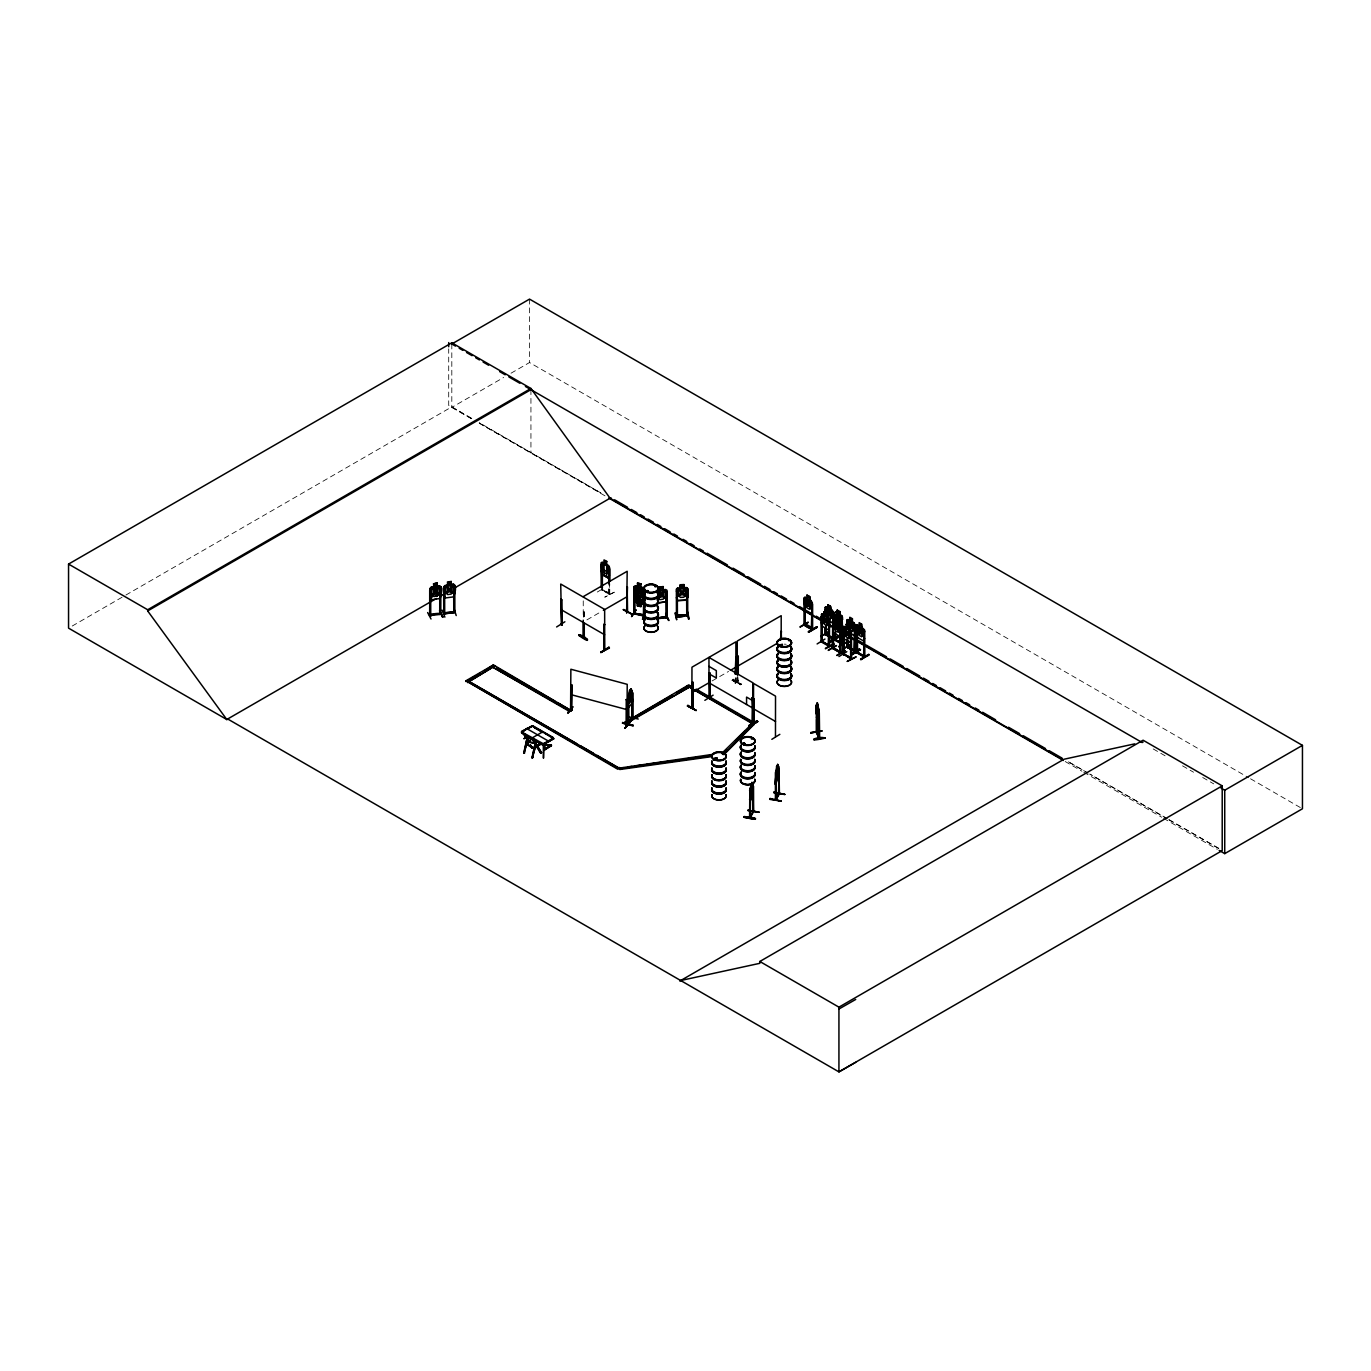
<?xml version="1.0" encoding="UTF-8"?>
<svg xmlns="http://www.w3.org/2000/svg" width="1371" height="1371" viewBox="0 0 1371 1371"><rect width="100%" height="100%" fill="white"/><g stroke="black" fill="none" stroke-linecap="round" stroke-linejoin="round"><path stroke-width="0.75" stroke-dasharray="5 3.75" d="M733.057 679.588L741.454 684.318L732.714 679.827L741.385 684.266L733.159 679.073M601.955 589.239L602.366 589.993M608.604 593.026L602.16 589.581M735.61 682.278L735.182 682.981M738.352 680.667L737.17 680.89L738.369 680.839M735.97 681.644L735.062 683.101M736.124 682.861L735.439 676.177M737.307 681.747L737.255 676.828M737.992 680.462L737.461 682.038L738.284 676.554M738.284 681.661L737.547 676.983M597.293 592.032L602.212 589.153M608.621 593.249L609.838 593.317L602.452 589.41M614.225 592.221C606.102 596.042 597.67 601.184 614.225 592.203M583.995 611.62L583.995 617.721M731.977 680.29L740.717 684.746L732.422 680.016M735.147 683.049L735.884 677.617M737.255 681.815L737.992 676.4M72.252 626.016L124.058 596.094M125.909 595.031L451.813 406.861L472.052 418.549M451.813 343.984L451.813 407.393L503.637 377.488M511.023 373.203L529.532 362.527L1248.69 777.734M586.908 619.881L601.561 611.432M712.08 680.941L728.567 671.43M735.61 683.204L735.147 676.006M601.526 589.547L609.735 594.191M608.895 592.82L609.529 594.448L609.444 583.823M732.045 680.153L740.34 684.883M609.152 593.797L608.707 583.395M609.444 594.397L601.338 589.856M471.778 418.703L448.711 405.439L448.711 348.851M479.165 422.954L600.841 492.926L479.422 422.799M1087.94 773.038L1067.666 761.368L1087.889 773.055M1167.218 818.624L1089.791 774.084L1167.012 818.744M1169.052 819.669L1218.836 848.306M1250.558 778.797L1302.45 808.77M1153.2 748.926L1166.035 756.329M1182.539 765.858L1193.558 772.216M1202.727 777.511L1213.729 783.869M1168.846 819.789L1218.528 848.478M451.813 407.393L472.052 419.08M479.422 423.331L605.142 495.908M1065.198 761.522L1081.89 771.17M1083.758 772.233L1161.665 817.219M1163.516 818.298L1217.311 849.352M609.735 594.123L609.735 583.652M608.741 594.037L608.981 585.348M736.176 677.788L736.176 682.878M602.366 589.067L602.452 590.078M602.075 589.273L602.16 590.233M584.269 611.774L584.269 617.893M583.532 612.22L583.532 618.321M583.241 600.858L583.241 618.167M530.937 389.655L530.937 453.064M529.532 299.118L529.532 362.527M784.315 644.147A7.266 4.199 0 0 1 786.183 644.301"/><path stroke-width="1.5" d="M528.623 741.111L527.304 742.242L526.584 741.094M535.238 746.321L539.317 744.59M749.577 799.036L749.971 801.418L752.73 796.448L753.005 792.729M778.968 774.855C770.262 801.881 778.831 762.413 777.614 764.487M744.025 817.253C754.53 816.036 763.647 821.88 744.025 817.253L755.113 819.292M744.196 816.482L755.284 818.521M744.196 816.893L755.267 818.984M769.868 799.362L781.144 801.11L770.056 798.505M769.868 799.379L770.074 798.488M781.11 801.024L770.039 799.002M632.699 699.313L632.202 703.032L628.415 707.744L627.798 705.208M817.544 710.829C819.687 704.334 818.504 726.75 817.767 712.509C816.156 720.598 817.219 696.588 817.596 710.864M818.864 722.174C819.601 721.317 818.436 720.666 816.242 713.4M633.059 725.945L622.503 723.117L633.299 725.19M622.503 723.185L622.742 722.363M633.282 725.636L622.725 722.808M749.868 788.788L749.577 817.921L752.782 811.581M750.348 816.516L749.611 816.945M753.296 812.198L753.005 784.349L753.365 812.198M752.782 812.249L753.57 810.672L753.09 811.615M775.369 798.95C777.254 799.67 773.775 796.534 778.625 793.689M777.734 767.64L777.665 764.315L775.403 772.764L775.42 800.03L779.448 792.815L778.625 793.415M779.396 793.86L775.866 800.098L776.157 774.101M757.7 721.626L753.484 724.248L754.221 698.902M523.705 753.056L526.824 739.277L524.048 753.245L527.629 740.22L524.048 753.245M531.948 757.803L535.067 744.025L532.291 758.009L535.855 744.984L532.291 758.009M521.546 731.651L521.871 733.177L542.745 745.087L553.524 738.506M553.524 739.209L553.216 737.529L532.634 725.67L521.7 731.326L521.7 732.68L542.248 744.213L544.064 743.768L543.464 758.18L543.276 743.768L553.404 738.009L532.359 725.962L521.7 731.668L521.546 732.714L542.745 744.744L553.404 739.02M647.506 591.638L646.427 590.695M647.523 590.524L646.444 590.85M648.363 591.158L647.403 591.552M646.478 591.484L648.02 590.85M655.972 586.36L654.738 586.565L655.904 586.651M714.051 759.037C714.822 756.878 716.947 760.031 715.319 758.163M715.902 758.677L715.491 758.214M722.825 754.444L723.888 754.273L723.048 753.69M723.597 754.496L722.945 753.861L723.854 754.067M742.756 743.579L743.699 742.876M743.271 743.802L743.887 742.808L745.001 743.579M751.359 738.883L752.165 739.243M781.264 644.85C776.363 644.713 783.646 646.992 780.459 644.747M749.577 790.656L751.942 782.241L751.908 785.532L752.748 783.938L749.886 788.873M788.582 640.051L789.028 640.874M776.603 769.559L775.935 799.979M578.699 635.441C582.486 632.511 596.334 647.9 578.751 635.356M587.439 639.4L579.11 634.739M687.419 706.014L687.865 705.225L696.16 710.469L687.419 705.996L696.04 710.469M632.031 690.573L632.185 718.73L633.179 717.307L632.185 718.73L632.065 690.436L627.747 696.914L627.867 724.214L628.449 723.288M627.867 696.931L631.088 688.722L629.409 690.727L628.604 695.885L628.723 723.768M829.558 627.284L828.718 630.026L822.377 626.358L821.537 622.657L822.463 626.307M832.745 629.135L833.585 632.836L840.012 636.435L840.766 633.745M840.012 636.435L840.851 633.813M843.388 635.287L844.228 638.972L850.654 642.588L851.408 639.897M850.654 642.588L851.408 640.017M816.191 732.285L819.207 738.678L818.864 709.561M818.813 737.187L819.652 738.592L819.292 712.594M601.406 570.884L602.126 574.535L608.518 578.219L609.427 575.494M833.242 620.258L832.317 622.948L833.482 623.205L833.568 648.603C828.29 643.856 842.051 653.607 839.977 651.379M833.328 620.326L832.454 648.397L832.78 613.214L833.534 622.091M841.64 628.226L842.617 625.673L841.794 628.312M855.093 632.871L854.167 635.561L850.414 633.299L850.877 658.508M863.49 640.84L864.57 638.355L863.541 640.977L857.201 637.309L856.464 633.676M829.129 612.032L831.58 610.935L829.866 613.523L831.649 618.252L829.318 613.882C828.118 618.03 825.153 614.791 828.752 612.854L827.056 608.33L829.164 612.014M850.98 624.645L853.43 623.548L851.717 626.153L853.499 630.883L851.168 626.496C850.089 630.814 847.055 627.352 850.603 625.484L848.906 620.943L851.014 624.628M661.37 593.454L658.303 591.398L660.633 594.654L658.2 598.699L661.422 595.237L664.644 597.825L662.176 594.466L664.558 590.678L661.422 593.42M665.672 601.852L667.009 598.596L665.758 601.955L656.983 603.051L665.638 601.783M628.758 723.717C624.336 722.294 641.731 711.241 627.918 724.059M687.676 596.951L686.408 600.104L677.651 600.481M676.383 597.619L677.565 600.652L686.511 600.207L687.796 596.951L687.796 588.57L686.46 587.542L677.582 588.005L676.383 589.17L676.434 616.504C680.376 619.606 690.144 612.271 686.751 615.973L686.58 590.301L687.642 590.25M681.953 591.535L685.277 588.707L682.861 592.426L685.38 595.991L682.09 593.129L678.799 596.334L681.284 592.478L678.902 589.033L682.038 591.741M633.83 592.478L635.099 589.581L643.462 591.467L644.559 594.808L643.462 591.467L635.099 589.581M429.586 614.705L430.888 615.733M429.586 615.63L430.94 615.682M800.098 627.13L808.324 622.365M817.116 643.942L824.965 639.057M829.284 631.877L820.663 636.487L829.352 631.465M828.324 650.42L836.567 645.655M838.658 637.292L830.5 642.176M838.966 656.555L846.815 651.671M851.202 644.096L842.959 648.843M851.134 644.49L842.891 649.237M852.265 654.653L860.577 649.511L851.271 654.087M556.609 626.958L564.869 621.783M704.848 700.341L713.109 695.148M427.615 612.546L431.025 619.007M442.096 610.112L444.89 617.139M443.484 612.82L453.647 611.912L443.741 613.06L443.724 614.019L454.915 612.409L453.921 611.689M443.484 613.745L454.864 612.46L454.795 585.194M665.878 616.436L665.998 617.704L666.649 616.299M665.655 617.43L666.906 617.258M675.012 612.991L676.606 619.555M561.836 624.216L560.636 623.856L561.407 624.336M560.91 623.685L561.836 625.142L561.75 599.727L560.722 599.47L561.75 599.727M709.715 697.702L708.876 697.239L709.681 698.679L709.989 673.11L708.961 672.835L709.715 673.264M710.092 697.548L709.167 697.068M708.961 698.199L710.092 698.473L709.989 673.11M752.045 723.134L752.422 697.616L753.262 723.46L752.422 697.616M812.386 629.717C794.375 621.44 810.758 623.548 812.266 629.717L812.3 602.435L805.051 597.208L804.194 597.825L805.017 609.787L812.506 614.071M811.838 603.703L811.546 629.34L811.838 612.152M826.01 634.07C825.616 633.625 825.513 638.423 826.199 626.324M821.178 641.868L821.537 616.299L822.36 642.142L821.246 616.453M829.558 618.972L829.404 646.529L828.855 620.515L828.495 646.101L829.558 645.313M828.461 646.032L828.855 620.515M829.558 627.404L829.644 618.972L822.394 613.78L821.452 614.328L821.537 641.662L829.404 645.604M833.328 638.286L826.01 634.327L832.917 637.669M835.008 638.835L835.385 640.411L835.299 631.894M841.914 643.307C848.255 645.038 822.994 634.053 842.908 643.462M839.823 651.671L840.612 653.007L839.995 623.839L840.903 652.836L832.368 648.243L840.474 652.956M844.09 653.71L843.011 653.47L843.936 654.001M848.135 646.786C867.586 658.56 841.554 642.502 847.861 646.684M843.388 626.907L843.302 654.224L851.562 658.937L851.408 631.585M856.327 651.653L857.235 652.099M856.327 652.579L856.464 625.313L859.257 625.913L859.154 622.64L861.862 624.199L863.027 635.064L861.674 636.778L859.154 635.321L857.8 632.048L857.8 626.221L859.154 625.964M857.389 651.808L856.601 651.396L857.389 652.733M863.781 655.921L864.724 656.041M568.177 713.006L572.992 706.922M635.853 610.386L631.551 616.659L635.887 609.958M633.179 718.301L633.145 717.273M430.802 599.333L437.897 586.428M584.286 636.247L583.823 636.058M584.269 623.994L584.269 637.241L584.389 636.213M627.541 611.329L626.444 611.466M692.989 706.819L691.858 707.042L693.092 706.768M692.989 707.744L692.149 708.19L693.092 707.693L692.972 682.347L691.961 682.621L692.972 682.347M749.937 791.924L750.023 817.065M753.536 786.303L753.604 811.752L749.954 818.007L750.76 787.468M747.846 810.535L759.106 812.215L748.018 810.141M776.706 766.629L777.426 765.361M776.706 767.657L777.426 766.406M778.968 766.475L778.625 794.34L778.985 768.343L779.414 793.706M773.672 792.627L784.949 794.357L773.707 792.095M778.591 793.261L779.396 792.884L778.934 793.706M779.002 793.758L775.729 799.396M545.435 744.813L551.485 745.224L544.064 750.417L543.721 749.423L551.279 745.447M545.864 744.556L544.15 743.322M551.142 744.83L551.279 746.252M437.195 587.645L437.212 593.489L433.75 593.969L433.733 588.125L437.246 587.628L435.378 590.644L432.328 588.228L434.641 591.449L432.225 595.511L435.43 592.032L437.469 594.757L438.669 594.483L436.184 591.261L438.566 587.456L433.75 588.142M439.046 593.197L437.195 595.957L433.75 596.454L431.865 594.226L431.865 588.399L433.733 587.096L433.579 583.806L437.28 583.292L433.579 583.806L437.298 583.309L437.212 586.617L439.063 587.405L439.063 593.232L437.212 595.974L433.733 596.454M633.83 600.858L637.429 602.692L635.767 601.166L635.767 595.34L637.549 593.249C640.12 587.645 633.385 583.995 638.543 591.107C633.573 593.9 638.063 596.625 639.297 591.964L642.365 595.7L640 591.467C644.576 588.862 640.565 586.12 639.229 590.558L637.446 587.405L640.874 588.193L640.874 594.02L642.656 596.899L642.656 602.726L640.874 603.36L640.942 606.685L637.395 605.879L637.395 602.76M637.395 605.879L637.549 602.606M640.994 603.497L644.559 603.171M643.376 604.114L635.133 602.143L633.985 600.772M634.002 588.176L634.996 588.399L634.962 614.002L633.762 612.837M637.446 583.155L641.045 583.892L640.874 587.148L642.656 588.587L642.656 594.414L640.874 596.522C638.32 602.109 645.056 605.759 639.897 598.647C644.61 595.905 640.48 593.129 639.143 597.79L636.075 594.071L638.423 598.304C633.608 600.961 637.961 603.617 639.194 599.196L640.994 602.349L637.549 601.578L635.784 587.045L637.549 586.394L637.481 583.086L641.045 583.892M637.481 586.205L633.882 586.582L633.762 613.762M633.882 594.945L634.979 598.304L643.342 600.19L644.559 597.362M641.045 587.011L644.559 588.982L644.49 616.213L644.61 588.913M643.599 614.739L643.462 615.99L643.65 590.353M644.49 590.798L643.496 590.575M634.859 613.111L633.95 612.563M644.627 615.013L634.962 613.351L644.73 614.996L642.553 619.212L645.227 616.127M642.553 619.212L644.747 615.613M644.816 616.042L642.622 618.732M648.02 591.621L646.941 590.524M780.459 644.918L780.853 644.798M714.051 758.694L715.148 759.02M742.791 743.75L744.487 743.802M816.568 704.728L818.059 717.599C820.801 714.634 814.545 691.275 818.847 709.63L816.448 704.745M676.16 616.213L687.762 615.613M830.449 618.749L831.803 617.036L831.803 611.209L830.449 606.273L827.844 604.662L827.93 607.73M570.747 709.989L571.93 710.264L570.747 710.315L570.867 684.643M571.827 684.9L571.484 710.521L571.827 684.9L570.696 684.866M572.547 706.819L567.663 712.989L572.495 706.87M627.044 699.964L626.084 699.707L627.215 699.758L627.01 725.379L627.215 684.335L570.867 669.237L570.593 710.247L571.656 710.486M570.713 709.338L571.93 709.373L570.747 709.064M625.981 724.385L627.164 724.436M626.993 725.345L626.256 723.939M629.735 721.729L624.833 728.309L629.683 721.677L624.97 728.292L630.249 722.328L629.666 721.66M629.683 690.915L630.643 689.716L629.683 691.944M630.968 691.807L632.185 690.47M628.364 698.233L628.449 724.214M633.094 692.903L633.094 718.353L628.278 724.248L628.381 723.34M627.867 723.134L628.775 722.963M779.105 793.415L779.105 794.34M429.706 614.688C452.567 613.283 430.648 612.443 430.837 615.459M429.706 615.613L440.776 614.345L440.948 613.385M439.748 614.191L439.748 588.827L440.776 588.673M528.195 741.54L524.305 735.113L525.093 734.496L527.304 737.975A8.997 6.992 -31.2 0 0 528.778 740.717M527.304 737.975L527.287 739.774A9.648 7.506 -31.2 0 0 533.165 743.168L535.204 742.534A8.997 6.992 -31.2 0 1 529.36 741.248M532.719 739.963L533.319 739.243L541.562 752.662L540.671 752.936M540.774 753.107L533.199 739.706A1.971 1.131 -60 0 1 533.919 740.049L533.182 740.906L540.431 752.902L541.562 752.662M532.702 747.264L532.102 747.966L533.319 747.898M667.009 616.573L665.878 616.779M667.009 617.498L656.915 618.852M526.807 740.974L528.469 740.94L527.304 742.242M429.689 615.853L429.706 590.25L430.717 590.113L430.734 615.785L429.689 615.853L429.877 588.57L433.613 587.011M429.911 588.639L431.06 587.285L439.748 586.188L441.051 587.079L437.28 586.411M451.23 581.493L447.477 581.938L447.632 585.228L445.781 586.514L445.781 592.341L447.632 594.586L451.11 594.106L452.961 591.347L452.961 585.52L451.11 584.731L451.196 581.424L451.23 584.612L453.595 584.217C457.297 586.514 454.778 593.335 453.664 596.865L444.907 598.013L443.758 586.685L447.512 585.126M443.793 586.771L445.027 585.588M579.042 635.184L587.456 639.914M753.484 724.214L753.553 683.444L775.523 696.125L775.472 736.501M696.142 689.116L753.536 722.26L722.174 753.005L724.145 753.656L753.896 723.819L687.145 685.774L753.896 724.608L753.844 698.679M722.174 753.793L726.647 749.32M735.576 740.374L744.504 731.411M724.145 754.461L753.896 724.608M676.52 589.29L677.651 588.176M537.175 746.27L535.872 747.195L535.204 746.321M583.292 636.418L584.354 636.435M583.292 637.344L583.241 620.189M584.235 637.224L583.995 623.839M627.267 611.072L626.736 612.648L627.181 586.685L627.575 612.203L626.65 612.7L627.181 571.279L583.241 596.642M677.325 616.419L677.24 615.528M687.796 614.928L676.434 615.579M687.728 615.905L687.676 588.622L686.408 587.645M530.183 740.854L527.955 742.534A26.649 15.389 -60 0 1 526.567 743.288L526.018 743.408A26.289 15.184 -60 0 0 528.075 742.345M530.234 741.094L528.743 742.054M537.329 746.51L539.351 745.104M643.376 603.925L644.439 603.12M553.404 738.712L543.841 744.213M743.887 742.808L744.059 743.973M744.796 743.785L743.082 744.042M805.171 597.293L804.28 597.773L804.229 625.107L812.575 629.495M825.222 607.422L826.13 606.787L832.248 610.438M846.987 626.221L846.987 619.949L849.866 620.497L849.78 617.224L852.488 618.784L852.299 622.006L853.653 623.822L853.653 629.649L852.299 631.363L849.78 629.906L848.426 626.633M856.464 625.45L857.355 624.816L864.381 630.026L864.553 657.257L864.57 629.975L861.862 627.318M537.381 746.098L535.855 747.092A26.649 15.389 -60 0 1 534.467 747.846L534.142 748.412A30.505 17.617 60 0 1 526.464 743.99L526.687 743.356A26.649 15.389 -60 0 0 528.075 742.602L528.863 742.122M538.58 745.498L540.088 744.659A3.239 1.868 -60 0 1 540.671 744.402L540.979 743.785A3.89 2.245 -60 0 0 540.088 744.127L539.214 744.522M536.558 747.058L537.449 746.578M431.882 588.399L433.75 587.096M526.584 743.39L526.464 743.853A27.369 15.801 -60 0 0 527.972 743.065L528.898 742.619M536.507 746.287L535.735 746.767A26.289 15.184 -60 0 1 533.679 747.829A30.505 17.617 60 0 1 526.018 743.408M535.735 747.024L539.968 743.802A4.199 2.434 -60 0 1 540.928 743.425M536.678 747.126L535.753 747.555A27.369 15.801 -60 0 1 534.433 748.395L534.142 748.412M602.075 564.835L601.338 564.406L602.075 588.073M608.707 583.395L608.981 568.434M626.65 612.7L627.472 586.857M623.257 609.718L632.014 614.174L623.719 609.461M604.251 649.597L604.183 624.233L604.32 649.631M604.937 624.662L603.908 624.405M584.269 637.138L583.515 637.635L583.532 622.4M604.183 648.672L604.731 650.248L604.645 609.41L560.722 584.046L561.562 625.296L561.476 599.898M600.841 652.065L608.998 647.249L600.789 652.545L609.427 648.003L608.981 647.232M600.858 652.51L609.084 647.763M735.147 673.984L735.884 657.257L736.176 673.709M737.992 656.024L737.992 674.361M735.439 674.138L736.176 657.412M780.459 639.674L781.196 631.088L781.47 639.4M780.733 639.829L781.47 631.26M692.783 707.505L691.875 708.036L691.961 667.197L735.884 641.834L735.884 673.538M753.176 698.045L752.148 697.77M752.902 722.637L752.062 722.431L752.987 722.688M749.029 725.396L757.255 720.649L749.08 725.482M749.491 726.184L757.632 721.317L749.526 725.996M749.32 726.356L757.735 721.574L749.149 725.927M779.842 734.342L771.839 739.329M227.792 719.038L226.901 719.569L68.55 628.141L68.55 564.081L451.813 342.801L530.937 388.473L610.061 498.221L822.703 620.994M451.813 342.801L451.813 343.984L529.532 299.118L1302.45 745.361L1302.45 808.77L1224.731 853.636L1219.179 850.414M68.55 564.081L147.674 609.752L530.937 388.473M855.71 1062.319L838.932 1071.882L227.689 718.987L226.781 719.501L147.674 610.935L530.937 389.655M226.781 719.501L436.424 598.476M440.108 596.334L445.661 593.129M454.881 587.799L610.952 497.707M606.719 561.459L606.65 577.14M609.444 581.715L609.427 567.183L606.822 564.526M609.427 567.234L608.57 565.538L602.229 562.076M602.16 574.518L608.587 578.134M623.497 767.64L617.687 769.165L465.969 680.77L493.423 664.918L571.21 710.606L569.616 711.532L493.423 667.557L569.616 710.744L570.85 709.955M465.969 681.558L480.621 673.11M484.271 670.985L493.423 664.918M603.377 610.369L627.181 596.642M523.448 730.983L526.567 729.183M528.126 728.275L531.263 726.476M523.448 731.343L526.567 728.481L548.537 741.163L548.537 742.225M528.126 728.635L531.263 726.836M527.766 736.827L523.825 738.712L527.424 736.638M532.976 747.692L532.205 748.155L530.149 744.761M806.885 595.151L809.678 596.659L810.861 601.715L810.861 607.524L809.507 609.255L806.988 607.799L805.634 604.508L805.634 598.699L806.988 598.424L806.988 595.1L809.678 596.659M551.485 745.224L543.773 749.423M543.773 750.211L550.936 746.047M804.52 599.47L805.343 625.313L804.52 599.47L804.503 624.782M812.3 610.883L811.461 613.385M625.09 721.592L626.684 722.517L688.739 687.488L626.684 723.305L625.09 722.38L688.739 684.849L692.441 686.974M827.844 604.662L827.93 607.936L826.576 608.193L826.764 616.402M630.557 719.227L672.544 694.994M676.194 692.886L688.739 685.637L692.441 687.779M830.535 606.222L830.535 609.341L833.242 611.997L833.242 622.263M825.925 609.581L825.171 609.152L825.77 613.745M824.142 611.672L826.936 613.18L826.85 616.35L828.204 618.167L828.204 623.994L826.85 625.724L824.331 624.268L822.977 620.977L822.977 615.151L824.331 614.894L824.142 611.672L826.936 613.18M805.051 624.559L804.64 623.942M821.537 614.431L822.531 613.865M832.283 610.352L833.328 611.946M691.961 692.561L710.264 682.004M730.4 670.368L735.884 667.197M737.255 666.409L777.528 643.153M835.984 619.024L837.612 621.012L835.984 620.069L837.218 610.078L840.012 611.586L839.926 614.756L841.725 615.802L835.47 612.083L834.511 612.751L834.613 621.149M833.534 613.642L832.505 613.368M828.787 617.361L829.644 618.972M834.836 614.397L834.836 620.737M805.343 624.662L812.66 628.621L811.752 628.089M808.444 631.517C834.373 617.104 791.358 642.296 816.705 626.804M808.479 631.962L816.705 627.147M808.856 632.22L817.082 627.455M832.66 620.806L833.705 620.206M838.144 619.658L835.367 618.15L838.144 619.658L837.972 622.88M842.617 617.413L841.76 615.716L842.702 644.627L834.596 640L834.562 633.591M828.564 620.686L833.482 623.205M842.171 624.97L841.914 644.233L842.171 618.629L842.994 644.473L835.008 639.76M842.908 619.058L841.88 618.784M838.144 622.777L839.412 624.645L839.412 630.471L838.058 632.185L835.539 630.729L834.185 627.455L835.59 614.825M846.987 619.949L847.072 626.273M847.775 622.194L847.021 621.766L847.775 626.427M839.789 627.164L840.817 627.421L839.789 627.164L839.789 652.63L840.063 626.993M848.786 625.793C841.931 622.588 851.597 625.416 848.786 628.912L850.054 630.797L850.054 636.624L848.7 638.338L846.181 636.881L844.827 633.608L844.827 627.781L845.993 627.404M852.385 621.954L855.178 624.559M847.895 619.452L854.236 622.914M843.851 629.512L843.096 629.083L843.679 654.875L844.228 653.796M832.865 638.526L832.831 620.857M854.63 632.168L854.27 651.396L854.63 625.827L855.47 651.671L846.952 647.163L855.093 651.791L855.093 624.559M838.041 636.967L829.404 641.062M856.361 625.365L856.686 652.373C882.119 666.186 841.588 643.188 864.347 656.246M837.595 636.23L829.472 641.508M855.384 626.256L854.356 625.981M850.551 630.026L851.254 659.143L850.466 657.823M857.441 627.438L856.412 627.181L857.441 627.438L857.526 652.853M850.414 633.299L851.168 633.728M825.428 648.294L833.722 643.616M465.969 680.77L617.687 768.36L713.777 754.204M834.082 644.25L825.428 648.826M841.794 643.445L842.617 644.576M864.021 637.584L863.661 656.812L864.021 631.243M838.726 646.923L847.021 641.679M864.758 631.671L863.73 631.414M847.089 642.176L838.761 646.409M847.638 646.598L847.861 647.609L848.049 641.045M836.756 655.304L844.93 650.437M845.324 650.745L837.098 655.544M855.093 650.865L855.041 651.791M859.446 648.843L851.202 653.607L859.891 649.631M851.202 654.121L859.514 649.323M859.891 649.614L851.665 654.378M851.888 654.533L860.131 649.768M855.967 656.898L847.329 661.336M847.278 661.439L855.967 656.949M860.577 659.023L868.871 654.293L861.039 659.742M860.577 659.537L869.248 654.961M679.81 981.053L1063.982 759.243L1134.76 743.853M680.702 980.522L759.825 963.316L759.825 961.482L1143.088 740.203L1222.212 785.874L1222.212 850.603L838.932 1071.882L838.932 1007.154L1222.212 785.874M1143.088 742.037L1142.197 742.568L525.419 386.468M1221.064 788.102L1224.731 790.227L1302.45 745.361M838.932 1009.005L855.71 999.442M633.899 613.505L644.747 615.973M780.065 644.593L779.362 645.467M675.492 612.923L676.691 619.675M692.561 707.573L692.698 682.175M644.439 616.179L633.865 613.762L634.036 586.582M543.876 744.042L521.7 731.977M743.528 743.236L744.573 743.596M524.168 752.713L524.767 752.833M532.411 757.478L532.993 757.597M849.78 620.549L848.426 620.806L848.255 627.147L846.627 625.176L848.255 626.101M677.411 616.436L677.325 590.781L676.314 591.072M686.7 614.705L676.383 615.202L676.434 616.47M752.336 722.003L752.987 723.614L752.902 682.792L708.961 657.429L709.013 698.285M832.694 638.526L825.462 634.345L825.462 628.004M822.24 641.097L821.16 640.857L822.086 641.371M833.225 648.791L833.208 623.359M816.431 717.187L818.847 722.003M810.724 732.868L822 731.103M810.758 733.022L822 730.76L810.741 732.491M818.881 737.29L816.756 732.234M825.205 738.146C818.384 735.216 803.046 743.236 825.188 738.078M434.35 584.406L436.578 584.08L436.595 585.143L434.367 585.451L434.35 584.406L436.595 584.097M434.35 585.434L436.578 585.126M431.094 587.371L433.699 587.028M439.714 586.137L437.16 586.531L437.16 583.412L433.596 583.823M431.128 587.456L439.663 586.24M433.733 593.951L437.195 593.454M431.025 599.881L439.628 598.544M439.543 610.866L442.97 617.31L439.697 610.78M440.742 613.06L439.645 613.231L440.776 613.42M444.975 585.486L453.595 584.217M443.604 588.365L444.718 588.45L443.604 588.365L443.827 613.985M453.681 586.977L454.795 587.062L453.681 586.977L453.784 612.614L453.767 587.199M456.217 615.562L454.109 608.878M631.637 616.23L635.955 609.958M627.695 767.057L631.894 766.475M636.093 765.875L642.399 765.001M646.598 764.401L661.285 762.345M665.483 761.762L671.79 760.871M675.989 760.288L680.187 759.705M684.386 759.106L690.676 758.232M694.891 757.649L701.181 756.758M705.38 756.175L711.686 755.284M469.173 681.558L619.829 768.703L712.217 755.764M619.298 767.434L619.829 769.508L712.217 756.552M657.035 590.473L659.691 590.216L659.571 586.994L663.307 586.565L663.187 589.804L665.055 590.593L665.055 596.419L663.187 599.178L659.725 599.641L657.857 597.396L657.857 591.569L659.725 590.284L659.725 587.165L663.187 586.685M657.103 590.627L665.672 589.479M665.998 617.704L665.775 592.049L666.889 592.135L666.786 617.584L667.043 590.284L663.29 589.616M665.62 614.105L668.911 620.566L665.689 613.574M656.829 617.961L665.655 616.779M656.915 618.184L665.655 616.504M665.998 616.744L666.786 616.659M656.829 618.629L666.752 617.258M623.342 609.598L631.551 613.917M715.439 759.5L714.651 759.157M454.658 612.169L454.761 611.226L453.818 611.655M444.632 612.666L444.701 613.848L444.632 588.228M683.872 584.731L680.324 584.92L680.324 588.039L678.422 589.17L678.422 594.997L680.324 597.396L683.872 597.208L685.774 594.62L685.774 588.793L683.872 587.851L683.872 584.663M687.899 612.34L688.379 618.938M687.248 611.86L688.876 618.989M833.208 639.229L825.085 634.465L825.171 628.175M834.562 640.034L834.476 638.955L835.385 639.486M834.836 639.76L834.836 633.419M821.932 642.262L821.709 640.737M829.266 646.478L821.298 641.902M840.526 652.03L833.568 647.952M857.098 652.973L857.149 627.61M850.62 658.457L850.706 633.145M851.117 659.091L843.011 653.47M777.614 767.623L777.614 776.98L776.517 778.934L775.917 777.494M751.788 785.514L751.788 794.872L750.674 796.825L750.074 795.386M630.917 691.978L630.917 701.335L629.409 703.203L628.604 701.712M545.418 744.71L551.331 745.481M647.232 590.764L648.209 590.832M819.258 737.889L816.225 731.326L816.139 732.337M626.89 724.436L625.981 725.053M776.466 766.423L776.637 769.594M773.707 792.489L784.812 794.563M747.863 810.381L759.123 812.249M439.577 610.335L442.49 617.31M668.311 620.12L665.62 613.574M635.064 585.845L643.256 587.696L644.439 588.999M626.256 724.865L627.267 725.07M627.867 705.328L628.295 707.71M570.867 694.6L627.215 709.698M627.712 716.605L638.235 719.038M687.848 612.289L688.928 619.041M643.53 615.048L643.393 615.905M837.013 621.423L838.709 619.298L841.04 623.668L839.241 618.938C842.754 617.207 839.789 613.848 838.658 617.875L836.396 613.831L838.127 618.27M439.046 587.371L437.332 586.497M626.101 725.105L626.256 699.501M532.634 726.373L541.339 731.377M825.599 626.05L825.753 634.944M608.707 568.605L609.735 568.862L609.735 581.544M709.989 698.473L709.253 672.681M687.745 705.757L696.16 710.469M451.813 343.984L455.498 346.109M459.182 348.234L462.867 350.359M466.534 352.484L472.052 355.672M475.737 357.797L479.422 359.922M483.106 362.047L488.624 365.234M499.661 371.61L505.179 374.797M508.864 376.922L519.9 383.28M828.015 607.884L825.136 607.336L825.222 613.66M835.367 612.134L837.39 613.3L837.304 610.026M811.546 603.874L812.575 604.131L812.592 629.46M833.602 620.258L839.96 623.925M850.586 630.06L844.245 626.393L843.302 626.958L843.148 654.515M837.304 622.708L839.823 624.165L841.177 622.451L839.823 611.689M614.654 499.832L627.592 507.304M631.294 509.446L636.847 512.651M640.531 514.776L644.233 516.918M647.935 519.043L653.487 522.248M657.189 524.39L660.873 526.533M664.575 528.658L670.128 531.862M673.829 534.005L677.514 536.13M683.066 539.334L686.768 541.476M690.47 543.601L694.154 545.744M699.707 548.948L703.409 551.073M707.11 553.216L727.453 564.955M732.988 568.16L744.093 574.569M747.778 576.694L760.734 584.166M764.418 586.308L769.971 589.513M773.672 591.638L777.374 593.78M781.076 595.922L786.611 599.11M790.313 601.252L794.015 603.394M799.55 606.582L803.252 608.724M816.208 616.196L819.892 618.338M858.726 640.754L862.428 642.879M866.129 645.021L886.471 656.76M890.156 658.903L903.112 666.375M906.797 668.5L919.752 675.989M923.437 678.114L928.99 681.318M932.691 683.461L936.393 685.586M940.095 687.728L945.63 690.933M949.332 693.058L953.034 695.2M958.569 698.405L962.271 700.53M965.972 702.672L969.674 704.797M975.227 708.002L978.911 710.144M982.613 712.269L995.552 719.758M1008.508 727.23L1019.596 733.622M1023.297 735.764L1045.49 748.566M1049.175 750.708L1062.131 758.18M828.238 624.199L833.791 627.387M839.343 630.591L843.028 632.734M850.431 637.001L1063.073 759.774M608.844 498.05L820.338 620.155M829.609 625.502L833.311 627.644M838.881 630.866L842.599 633.008M850.003 637.292L1063.348 760.459M828.889 631.74L821.058 636.247M807.947 622.228L800.167 626.718M856.447 652.613L864.467 657.206M836.173 645.518L828.392 650.008M850.843 657.6L843.936 654.258L851.408 657.926M606.822 561.407L604.028 559.899L604.097 575.666M604.114 564.218L606.685 565.812M604.114 570.045L606.633 571.501M709.013 666.392L716.33 670.625L716.33 678.011L709.013 673.795M752.268 700.392L746.561 697.085L746.561 704.488M708.961 682.792L752.902 708.156M753.553 708.807L775.523 721.489M560.722 609.41L604.645 634.773M696.142 689.904L727.624 708.087M731.326 710.212L753.536 723.048L751.942 723.168M496.85 667.677L554.878 701.198M558.511 703.289L571.21 710.606M471.024 682.638L576.677 743.63M580.379 745.755L593.352 753.245M597.053 755.387L619.298 768.24M544.733 733.331L553.524 738.523M534.553 727.812L541.339 731.72M525.898 735.627L524.939 736.158L527.629 740.22M524.305 735.113L526.275 736.673A17.189 13.367 -31.2 0 0 530.44 739.072L532.891 740.066M526.361 743.922L526.464 743.99A27.369 15.801 -60 0 0 528.075 743.133M759.825 961.482L838.932 1007.154M750.365 817.287L750.314 791.992M439.663 586.205L440.931 587.148M561.853 625.107L560.996 599.298M754.256 723.254L754.256 724.282M819.087 738.558L819.053 711.395M545.641 744.522L543.961 749.252M606.633 564.629L607.987 566.446L607.987 572.273L606.633 573.986L604.114 572.53L602.76 569.256L602.76 563.43L604.114 563.173L601.303 562.59L601.338 587.645M533.782 740.186L541.219 752.456M528.623 740.494L525.333 735.096A1.971 1.131 -60 0 0 524.613 734.753M530.508 744.984L532.548 748.343M854.099 623.051L855.007 632.922M811.306 600.926L812.198 610.815M817.305 703.991L817.904 706.322L817.305 705.037M440.999 586.977C443.69 588.416 437.897 604.354 441.051 595.46M429.911 597.002L431.06 599.967M443.758 595.065L445.027 597.962M826.576 614.019L827.93 617.293M429.98 596.916L431.145 599.847M553.524 738.181L553.558 739.055M683.992 587.662L683.992 584.543L680.187 584.749L680.187 587.868M816.91 732.697L816.893 720.101M1224.731 790.227L1224.731 853.636M848.7 625.844L848.615 629.015M847.775 639.109L847.861 647.609M847.312 640.617L847.072 647.198L847.021 638.663M846.096 624.233L846.096 627.558M844.125 629.34L843.936 654.927M835.59 631.74L835.385 640.411M835.299 614.996L835.299 621.337M824.245 611.62L824.245 614.945M817.236 702.929L817.15 706.236M816.619 719.501L816.533 732.902L816.242 705.037L816.156 713.468M809.593 596.711L809.507 599.881M781.196 639.246L781.196 615.682L737.255 641.045L737.255 674.789M738.284 656.195L738.284 674.515M737.547 656.623L737.547 674.96M692.526 706.631L692.235 708.139L692.235 682.775M640.823 603.429L640.823 606.548M630.968 688.688L631.037 692.012M609.341 567.234L609.341 575.546M608.981 574.775L608.981 583.223M604.183 624.233L604.183 649.597M602.366 564.663L602.366 587.919M601.509 562.607L601.612 587.491M543.036 732.714L543.036 731.651L532.051 737.992L532.051 739.055M448.711 342.561L448.711 346.76M440.879 587.045L440.776 614.345M439.748 588.827L439.731 614.431M147.674 609.752L147.674 610.935M790.69 653.984A7.369 4.25 0 0 1 784.315 660.376A7.369 4.25 0 0 1 777.923 653.984M790.587 654.43A7.249 4.182 0 0 1 784.315 660.702A7.249 4.182 0 0 1 778.025 654.43M790.587 659.897A7.249 4.182 0 0 1 784.315 666.169A7.249 4.182 0 0 1 778.025 659.897M790.621 660.034A7.283 4.199 0 0 1 784.315 666.34A7.283 4.199 0 0 1 778.008 660.034M790.621 660.582A7.283 4.199 0 0 1 784.315 666.889A7.283 4.199 0 0 1 778.008 660.582M790.69 646.992A7.369 4.25 0 0 1 784.315 653.367A7.369 4.25 0 0 1 777.923 646.992M779.105 646.118A7.369 4.25 0 0 1 782.395 645.004M790.604 653.247A7.266 4.199 0 0 1 784.315 659.537A7.266 4.199 0 0 1 778.008 653.247M790.587 647.438A7.249 4.182 0 0 1 784.315 653.71A7.249 4.182 0 0 1 778.025 647.438M779.174 646.564A7.249 4.182 0 0 1 782.43 645.484M790.69 653.624A7.369 4.25 0 0 1 784.315 660.017A7.369 4.25 0 0 1 777.923 653.624M790.69 646.632A7.369 4.25 0 0 1 784.315 653.007A7.369 4.25 0 0 1 777.923 646.632M779.105 645.758A7.369 4.25 0 0 1 782.395 644.644M790.604 646.255A7.266 4.199 0 0 1 784.315 652.545A7.266 4.199 0 0 1 778.008 646.255M779.174 645.381A7.266 4.199 0 0 1 782.43 644.301M790.69 673.932A7.369 4.25 0 0 1 784.315 680.324A7.369 4.25 0 0 1 777.923 673.932M790.587 674.378A7.249 4.182 0 0 1 784.315 680.65A7.249 4.182 0 0 1 778.025 674.378M790.621 679.982A7.283 4.199 0 0 1 784.315 686.288A7.283 4.199 0 0 1 778.008 679.982M790.57 660.959A7.232 4.182 0 0 1 784.315 667.214A7.232 4.182 0 0 1 778.043 660.959M790.587 680.222A7.249 4.182 0 0 1 784.315 686.511A7.249 4.182 0 0 1 778.025 680.222M790.69 666.94A7.369 4.25 0 0 1 784.315 673.315A7.369 4.25 0 0 1 777.923 666.94M790.604 673.195A7.266 4.199 0 0 1 784.315 679.485A7.266 4.199 0 0 1 778.008 673.195M790.587 667.386A7.249 4.182 0 0 1 784.315 673.658A7.249 4.182 0 0 1 778.025 667.386M790.69 673.572A7.369 4.25 0 0 1 784.315 679.965A7.369 4.25 0 0 1 777.923 673.572M790.69 666.58A7.369 4.25 0 0 1 784.315 672.955A7.369 4.25 0 0 1 777.923 666.58M790.604 666.203A7.266 4.199 0 0 1 784.315 672.493A7.266 4.199 0 0 1 778.008 666.203M726.03 774.615A7.283 4.199 0 0 1 718.987 779.91A7.283 4.199 0 0 1 711.96 774.615M726.116 761.591A7.369 4.25 0 0 1 718.987 766.937A7.369 4.25 0 0 1 711.875 761.591M713.777 759.671A7.369 4.25 0 0 1 717.084 758.574M726.013 762.002A7.266 4.199 0 0 1 718.987 767.28A7.266 4.199 0 0 1 711.977 762.002M713.863 760.117A7.266 4.199 0 0 1 717.119 759.037M726.116 761.231A7.369 4.25 0 0 1 718.987 766.578A7.369 4.25 0 0 1 711.875 761.231M713.777 759.311A7.369 4.25 0 0 1 717.084 758.214M726.013 760.836A7.266 4.199 0 0 1 718.987 766.115A7.266 4.199 0 0 1 711.977 760.836M713.863 758.951A7.266 4.199 0 0 1 717.119 757.872M726.013 769.011A7.266 4.199 0 0 1 718.987 774.289A7.266 4.199 0 0 1 711.977 769.011M726.116 768.583A7.369 4.25 0 0 1 718.987 773.93A7.369 4.25 0 0 1 711.875 768.583M726.116 768.223A7.369 4.25 0 0 1 718.987 773.57A7.369 4.25 0 0 1 711.875 768.223M726.013 767.829A7.266 4.199 0 0 1 718.987 773.107A7.266 4.199 0 0 1 711.977 767.829M726.03 774.872A7.283 4.199 0 0 1 718.987 780.15A7.283 4.199 0 0 1 711.96 774.872M725.979 775.523A7.232 4.182 0 0 1 718.987 780.785A7.232 4.182 0 0 1 712.012 775.523M726.03 794.563A7.283 4.199 0 0 1 718.987 799.859A7.283 4.199 0 0 1 711.96 794.563M726.03 775.163A7.283 4.199 0 0 1 718.987 780.442A7.283 4.199 0 0 1 711.96 775.163M726.013 781.95A7.266 4.199 0 0 1 718.987 787.228A7.266 4.199 0 0 1 711.977 781.95M726.013 780.785A7.266 4.199 0 0 1 718.987 786.063A7.266 4.199 0 0 1 711.977 780.785M726.013 788.959A7.266 4.199 0 0 1 718.987 794.237A7.266 4.199 0 0 1 711.977 788.959M726.116 788.531A7.369 4.25 0 0 1 718.987 793.878A7.369 4.25 0 0 1 711.875 788.531M726.116 788.171A7.369 4.25 0 0 1 718.987 793.518A7.369 4.25 0 0 1 711.875 788.171M726.013 787.777A7.266 4.199 0 0 1 718.987 793.055A7.266 4.199 0 0 1 711.977 787.777M726.116 781.539A7.369 4.25 0 0 1 718.987 786.885A7.369 4.25 0 0 1 711.875 781.539M726.116 781.179A7.369 4.25 0 0 1 718.987 786.526A7.369 4.25 0 0 1 711.875 781.179M726.013 794.82A7.266 4.199 0 0 1 718.987 800.098A7.266 4.199 0 0 1 711.977 794.82M754.838 753.296A7.369 4.25 0 0 1 746.767 758.609A7.369 4.25 0 0 1 741.351 752.268M754.736 759.174A7.249 4.182 0 0 1 747.726 764.452A7.249 4.182 0 0 1 740.717 759.174M754.838 746.287A7.369 4.25 0 0 1 746.767 751.616A7.369 4.25 0 0 1 741.351 745.276M754.838 752.936A7.369 4.25 0 0 1 746.767 758.249A7.369 4.25 0 0 1 741.351 751.908M754.838 745.927A7.369 4.25 0 0 1 746.767 751.257A7.369 4.25 0 0 1 741.351 744.916M754.753 746.715A7.266 4.199 0 0 1 747.726 751.994A7.266 4.199 0 0 1 740.717 746.715M754.753 745.55A7.266 4.199 0 0 1 747.726 750.828A7.266 4.199 0 0 1 740.717 745.55M754.753 753.707A7.266 4.199 0 0 1 747.726 759.003A7.266 4.199 0 0 1 740.717 753.707M754.753 752.542A7.266 4.199 0 0 1 747.726 757.82A7.266 4.199 0 0 1 740.717 752.542M754.753 759.637A7.283 4.199 0 0 1 747.726 764.932A7.283 4.199 0 0 1 740.7 759.637M754.838 773.244A7.369 4.25 0 0 1 746.767 778.557A7.369 4.25 0 0 1 741.351 772.216M754.736 760.22A7.249 4.182 0 0 1 747.726 765.498A7.249 4.182 0 0 1 740.717 760.22M754.736 779.122A7.249 4.182 0 0 1 747.726 784.401A7.249 4.182 0 0 1 740.717 779.122M754.753 759.86A7.283 4.199 0 0 1 747.726 765.155A7.283 4.199 0 0 1 740.7 759.86M754.838 766.235A7.369 4.25 0 0 1 746.767 771.565A7.369 4.25 0 0 1 741.351 765.224M754.838 772.884A7.369 4.25 0 0 1 746.767 778.197A7.369 4.25 0 0 1 741.351 771.856M754.838 765.875A7.369 4.25 0 0 1 746.767 771.205A7.369 4.25 0 0 1 741.351 764.864M754.753 766.663A7.266 4.199 0 0 1 747.726 771.942A7.266 4.199 0 0 1 740.717 766.663M754.753 765.498A7.266 4.199 0 0 1 747.726 770.776A7.266 4.199 0 0 1 740.717 765.498M754.753 773.655A7.266 4.199 0 0 1 747.726 778.951A7.266 4.199 0 0 1 740.717 773.655M754.753 772.49A7.266 4.199 0 0 1 747.726 777.768A7.266 4.199 0 0 1 740.717 772.49M657.463 599.847A7.369 4.25 0 0 1 651.071 606.222A7.369 4.25 0 0 1 644.696 599.847M657.377 600.275A7.266 4.199 0 0 1 651.071 606.565A7.266 4.199 0 0 1 644.781 600.275M657.377 606.119A7.266 4.199 0 0 1 651.071 612.409A7.266 4.199 0 0 1 644.781 606.119M657.463 592.838A7.369 4.25 0 0 1 651.071 599.23A7.369 4.25 0 0 1 644.696 592.838M657.36 599.11A7.249 4.182 0 0 1 651.071 605.382A7.249 4.182 0 0 1 644.798 599.11M657.36 593.283A7.249 4.182 0 0 1 651.071 599.555A7.249 4.182 0 0 1 644.798 593.283M657.463 599.487A7.369 4.25 0 0 1 651.071 605.862A7.369 4.25 0 0 1 644.696 599.487M657.463 592.478A7.369 4.25 0 0 1 651.071 598.87A7.369 4.25 0 0 1 644.696 592.478M657.377 592.101A7.266 4.199 0 0 1 651.071 598.39A7.266 4.199 0 0 1 644.781 592.101M657.463 619.795A7.369 4.25 0 0 1 651.071 626.17A7.369 4.25 0 0 1 644.696 619.795M657.36 620.223A7.249 4.182 0 0 1 651.071 626.513A7.249 4.182 0 0 1 644.798 620.223M657.377 625.844A7.283 4.199 0 0 1 651.071 632.151A7.283 4.199 0 0 1 644.781 625.844M657.343 606.805A7.232 4.182 0 0 1 651.071 613.077A7.232 4.182 0 0 1 644.816 606.805M657.36 626.084A7.249 4.182 0 0 1 651.071 632.357A7.249 4.182 0 0 1 644.798 626.084M657.463 612.786A7.369 4.25 0 0 1 651.071 619.178A7.369 4.25 0 0 1 644.696 612.786M657.36 619.058A7.249 4.182 0 0 1 651.071 625.33A7.249 4.182 0 0 1 644.798 619.058M657.36 613.231A7.249 4.182 0 0 1 651.071 619.503A7.249 4.182 0 0 1 644.798 613.231M657.463 619.435A7.369 4.25 0 0 1 651.071 625.81A7.369 4.25 0 0 1 644.696 619.435M657.463 612.426A7.369 4.25 0 0 1 651.071 618.818A7.369 4.25 0 0 1 644.696 612.426M657.377 612.049A7.266 4.199 0 0 1 651.071 618.338A7.266 4.199 0 0 1 644.781 612.049M533.148 739.14A16.538 12.87 -31.2 0 1 525.264 734.599M539.968 744.59A3.239 1.868 -60 0 1 540.568 744.333L540.774 744.384A30.505 17.617 60 0 1 539.386 743.802M541.117 743.408A30.505 17.617 60 0 1 540.482 743.151M536.644 741.197A30.505 17.617 60 0 1 535.358 740.374M539.968 744.059A3.89 2.245 -60 0 1 540.688 743.75M536.815 742.499A30.505 17.617 60 0 1 536.181 742.122M524.785 734.856A1.971 1.131 -60 0 1 525.504 735.182M750.4 789.319L750.365 796.654L751.394 791.821L752.405 793.021L752.388 785.806L751.411 790.382L750.4 789.319M776.243 771.41L776.209 778.762L777.22 773.912L778.248 775.129L778.214 767.914L777.254 772.49L776.243 771.41M628.963 695.663L629.992 697.976L628.929 702.997L630.317 698.25L631.705 699.536L630.66 697.136L631.688 692.406L630.334 696.811L629.049 695.508M823.2 615.425L824.914 620C821.195 621.783 824.434 625.279 825.462 620.977L827.793 625.365L826.028 620.617L827.724 618.03L825.496 619.606L823.337 615.442M834.408 621.886L836.121 626.478C832.608 628.346 835.539 631.705 836.67 627.455L839.018 631.825L837.235 627.095L838.932 624.508L836.704 626.084L834.408 621.886M845.05 628.038L846.764 632.614C843.045 634.413 846.284 637.892 847.312 633.591L849.643 637.978L847.878 633.231L849.574 630.643L847.347 632.22L845.187 628.055M810.724 608.655L808.376 604.371C807.091 608.484 804.4 605.348 807.793 603.36L806.114 598.819L808.324 602.966C809.318 598.836 812.54 602.349 808.907 604.028L810.724 608.655M862.907 636.195L860.56 631.911C859.48 636.161 856.292 632.751 859.977 630.9L858.28 626.358L860.508 630.489C861.502 626.376 864.724 629.889 861.091 631.568L862.907 636.195M452.584 592.632L451.385 592.889L449.345 590.164L446.072 593.54L448.557 589.581L446.226 586.342L449.277 588.776L452.447 585.486L450.082 589.393L452.584 592.632M751.582 783.269L750.88 785.566L751.582 783.269M751.788 786.56L750.674 794.34L751.788 786.56M777.614 768.651L776.517 776.432L777.614 768.651M630.917 693.023L629.409 694.891L629.409 700.701L630.917 698.833L630.917 693.023M663.324 590.747L663.187 596.676L659.725 597.139L659.725 591.329L663.187 590.85M495.034 665.843L467.58 682.484L495.034 665.843M822.36 641.474L829.318 645.552L822.36 641.474M527.218 740.289L527.218 740.289M535.461 745.053L535.461 745.053M825.051 737.701L813.808 739.5L825.051 737.752M450.476 582.229L448.248 582.538L448.248 583.566L450.476 583.258L450.476 582.229M451.11 585.777L447.632 586.257L447.632 592.083L451.11 591.604L451.11 585.777M662.57 587.302L660.342 587.593L660.342 588.639L662.57 588.33L662.57 587.302M683.238 585.28L680.959 585.4L680.959 586.445L683.238 586.325L683.238 585.28M683.872 588.896L680.324 589.084L680.324 594.894L683.872 594.723L683.872 588.896M640.874 594.003L637.549 593.249L640.874 594.02M640.874 596.505L637.549 595.751L640.874 596.522M640.274 604.782L638.149 604.303L638.149 605.348L640.274 605.828L640.274 604.782M640.291 584.423L638.149 583.943L638.149 584.971L640.291 585.451L640.291 584.423M830.003 606.53L828.375 605.588L830.003 607.576L830.003 606.53M839.378 611.946L837.767 611.003L839.378 612.991L839.378 611.946M851.854 619.144L850.226 618.201L851.854 620.189L851.854 619.144M861.228 624.559L859.617 623.634L861.228 625.604L861.228 624.559M809.044 597.019L807.433 596.094L809.044 598.064L809.044 597.019M830.449 610.438L827.93 608.981L827.93 614.791L830.449 616.247L830.449 610.438M839.823 615.853L837.304 614.397L837.304 620.223L839.823 621.68L839.823 615.853M852.299 623.051L849.78 621.594L849.78 627.421L852.299 628.878L852.299 623.051M861.674 628.466L859.154 627.01L859.154 632.836L861.674 634.293L861.674 628.466M809.507 600.926L806.988 599.47L806.988 605.297L809.507 606.753L809.507 600.926M826.405 613.488L824.776 612.563L826.405 614.534L826.405 613.488M826.85 617.396L824.331 615.939L824.331 621.766L826.85 623.222L826.85 617.396M838.058 623.874L835.539 622.417L835.539 628.244L838.058 629.7L838.058 623.874M848.7 630.009L846.181 628.552L846.181 634.379L848.7 635.836L848.7 630.009M606.188 561.767L604.56 560.825L606.188 562.813L606.188 561.767M547.68 747.538L547.68 747.538M818.059 709.27L817.15 707.282L818.059 715.096L818.059 709.27M780.682 646.101A7.266 4.199 0 0 0 791.581 642.468A7.266 4.199 0 0 0 780.682 638.835A7.266 4.199 0 0 0 780.682 646.101M780.665 646.375A7.283 4.199 0 0 0 791.581 642.725A7.283 4.199 0 0 0 780.665 639.092A7.283 4.199 0 0 0 780.665 646.375M780.699 646.718A7.232 4.182 0 0 0 791.547 643.085A7.232 4.182 0 0 0 780.699 639.469A7.232 4.182 0 0 0 780.699 646.718M715.354 759.705A7.266 4.199 0 0 0 726.27 756.072A7.266 4.199 0 0 0 715.354 752.439A7.266 4.199 0 0 0 715.354 759.705M715.371 760.271A7.232 4.182 0 0 0 726.236 756.655A7.232 4.182 0 0 0 715.371 753.039A7.232 4.182 0 0 0 715.371 760.271M715.354 759.928A7.283 4.199 0 0 0 726.27 756.278A7.283 4.199 0 0 0 715.354 752.645A7.283 4.199 0 0 0 715.354 759.928M744.093 744.419A7.283 4.199 0 0 0 755.01 740.786A7.283 4.199 0 0 0 744.093 737.135A7.283 4.199 0 0 0 744.093 744.419M744.11 744.967A7.232 4.182 0 0 0 754.958 741.351A7.232 4.182 0 0 0 744.11 737.735A7.232 4.182 0 0 0 744.11 744.967M744.093 744.642A7.283 4.199 0 0 0 755.01 740.991A7.283 4.199 0 0 0 744.093 737.358A7.283 4.199 0 0 0 744.093 744.642M747.726 784.778A7.266 4.199 0 0 0 754.753 779.499A7.266 4.199 0 0 1 747.726 784.829A7.266 4.199 0 0 1 740.717 779.533A7.266 4.199 0 0 0 747.726 784.778M647.438 591.964A7.266 4.199 0 0 0 658.337 588.33A7.266 4.199 0 0 0 647.438 584.697A7.266 4.199 0 0 0 647.438 591.964M647.438 591.998A7.266 4.199 0 0 0 658.337 588.365A7.266 4.199 0 0 0 647.438 584.731A7.266 4.199 0 0 0 647.438 591.998M651.071 612.032A7.232 4.182 0 0 0 657.343 605.759A7.283 4.199 0 0 1 651.071 612.203A7.283 4.199 0 0 1 644.781 605.896A7.232 4.182 0 0 0 651.071 612.032M647.455 592.563A7.232 4.182 0 0 0 658.32 588.947A7.232 4.182 0 0 0 647.455 585.331A7.232 4.182 0 0 0 647.455 592.563"/></g></svg>
